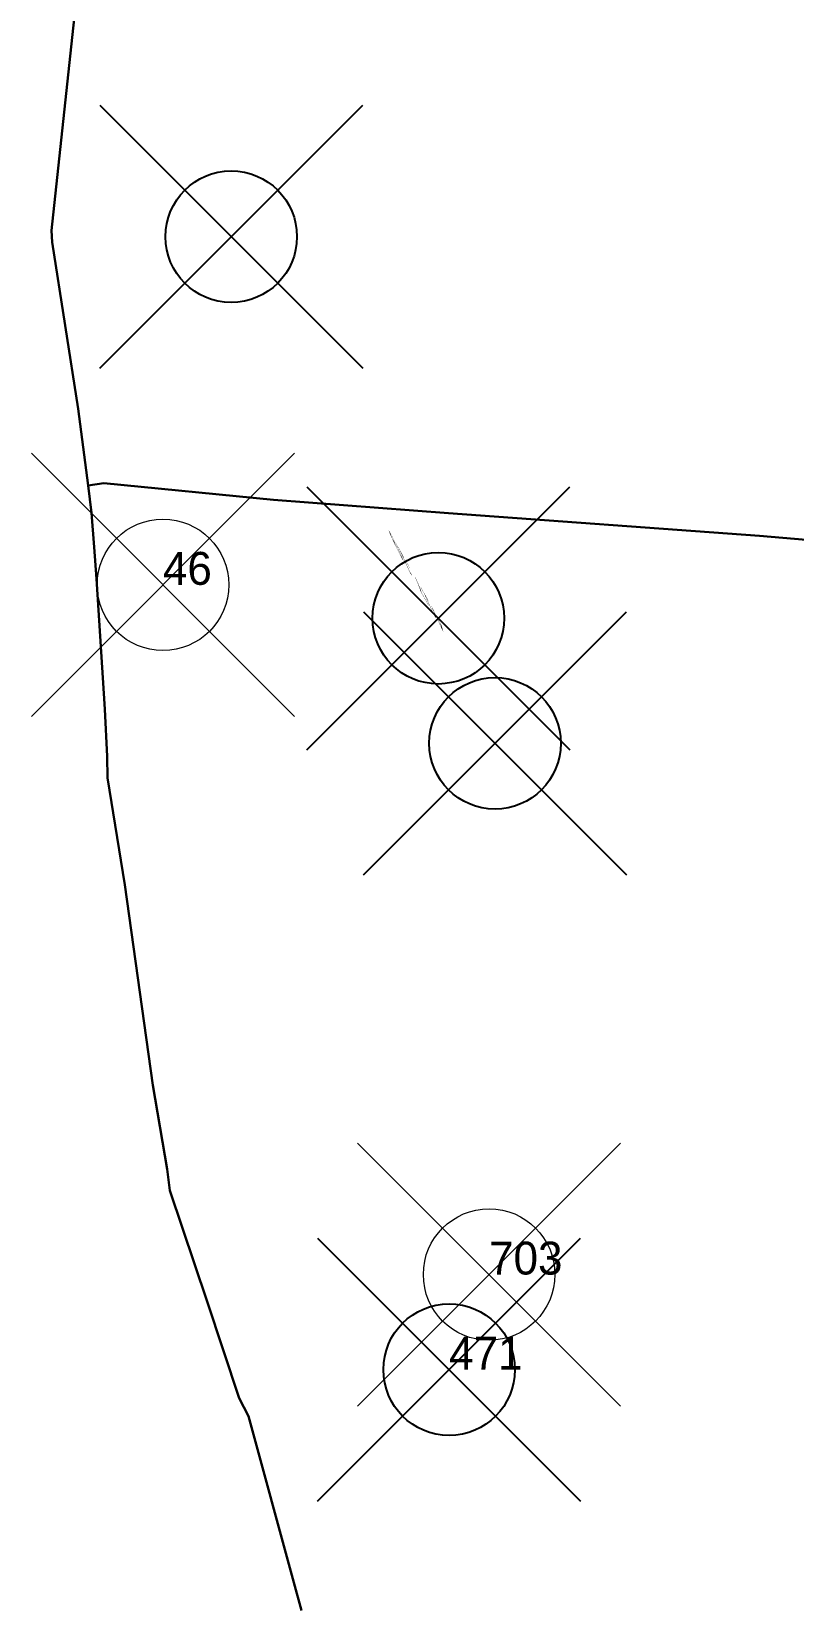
# Model space of a CAD drawing. Header units: millimetres. Extents: x -1419336 to 38707697, y -75591640 to 81.
# Drawn here: x 470.8 to 528.7, y -1048.1 to -928.4 of the extents above; entities that cross this region are included whole.
import ezdxf

# ---------------------------------------------------------------- set-up
doc = ezdxf.new("R2010")
doc.units = ezdxf.units.MM
doc.header["$PDMODE"] = 35
doc.header["$PDSIZE"] = 10
doc.linetypes.add('DASHED', pattern=[0.75, 0.5, -0.25])
for name, color, linetype, lineweight in [('Plane_Table_Station', 1, 'Continuous', 25), ('Poly_Survey_Bndry', 250, 'Continuous', 30), ('Text_Survey_No', 250, 'Continuous', 0)]:
    doc.layers.add(name, color=color, linetype=linetype, lineweight=lineweight)
doc.layers.add('Text_Chalta_No', color=1, linetype='Continuous', lineweight=0, true_color=0x0000ff)
doc.layers.add('Text_Dimension_No', color=1, linetype='Continuous')
doc.layers.add('Text_Survey_No_Old', color=5, linetype='Continuous')
doc.styles.get("Standard").update_dxf_attribs({"font": 'SakalBharati.ttf'})

msp = doc.modelspace()

# ---------------------------------------------------------------- linework, layer by layer
at = {"layer": 'Plane_Table_Station'}
for p in [(485.94, -944.05), (506, -982.57)]:
    msp.add_point(p, dxfattribs=at)
at = {"layer": 'Poly_Survey_Bndry'}
for points in [[(479.28, -900.34), (478.8, -900.92), (477.2, -907.59), (475.26, -915.68), (474.08, -926.77), (472.28, -943.58), (472.32, -944.46), (474.3, -957.13), (475.06, -962.96)], [(474.08, -926.77), (472.28, -943.58), (472.32, -944.46), (474.3, -957.13), (475.06, -962.96), (476.25, -962.8), (489.16, -964.05), (502.46, -965.06), (526.1, -966.8), (532.91, -967.37), (539.48, -968.37), (542.83, -968.81), (547.02, -968.81), (554.81, -969.35), (575.15, -971.47), (578.56, -972.04), (589.02, -973.4), (606.23, -975.45), (631.88, -978.46), (630.77, -940.85), (630.77, -940.32), (630.25, -911.1)], [(491.28, -1048.5), (490.7, -1046.37), (487.25, -1033.74), (486.55, -1032.37), (484.11, -1025.01), (481.27, -1016.56), (481.06, -1014.95), (479.99, -1008.55), (477.84, -993.33), (476.53, -985.19), (476.51, -983.58), (476.34, -979.98), (475.71, -970.06), (475.52, -967.66), (475.33, -965.05), (475.06, -962.96), (474.3, -957.13), (472.32, -944.46), (472.28, -943.58), (474.08, -926.77)], [(532.91, -967.37), (526.1, -966.8), (502.46, -965.06), (489.16, -964.05), (476.25, -962.8), (475.06, -962.96)], [(532.91, -967.37), (526.1, -966.8), (502.46, -965.06), (489.16, -964.05), (476.25, -962.8), (475.06, -962.96), (475.33, -965.05), (475.52, -967.66), (475.71, -970.06), (476.34, -979.98), (476.51, -983.58), (476.53, -985.19), (477.84, -993.33), (479.99, -1008.55), (481.06, -1014.95), (481.27, -1016.56), (484.11, -1025.01), (486.55, -1032.37), (487.25, -1033.74), (490.7, -1046.37), (491.28, -1048.5)], [(475.06, -962.96), (475.33, -965.05), (475.52, -967.66), (475.71, -970.06), (476.34, -979.98), (476.51, -983.58), (476.53, -985.19), (477.84, -993.33), (479.99, -1008.55), (481.06, -1014.95), (481.27, -1016.56), (484.11, -1025.01), (486.55, -1032.37), (487.25, -1033.74), (490.7, -1046.37), (491.28, -1048.5)]]:
    msp.add_lwpolyline(points, dxfattribs=at)
at = {"layer": 'Text_Chalta_No'}
msp.add_point((480.75, -970.52), dxfattribs=at)
at = {"layer": 'Text_Dimension_No'}
msp.add_point((501.69, -973.06), dxfattribs=at)
at = {"layer": 'Text_Survey_No'}
msp.add_point((505.55, -1022.96), dxfattribs=at)
at = {"layer": 'Text_Survey_No_Old'}
msp.add_point((502.51, -1030.19), dxfattribs=at)

# ---------------------------------------------------------------- texts
at = {"layer": 'Text_Chalta_No', "linetype": 'DASHED'}
msp.add_text('46', height=2.5, dxfattribs=at).set_placement((480.75, -970.52))
at = {"layer": 'Text_Dimension_No', "oblique": 275, "width": 11.473713}
msp.add_text('417.19', height=0.174, rotation=119.4385, dxfattribs=at).set_placement((501.69, -973.06))
at = {"layer": 'Text_Survey_No', "linetype": 'DASHED'}
msp.add_text('703', height=2.5, dxfattribs=at).set_placement((505.55, -1022.96))
at = {"layer": 'Text_Survey_No_Old', "linetype": 'DASHED'}
msp.add_text('471', height=2.5, dxfattribs=at).set_placement((502.51, -1030.19))

doc.saveas('drawing.dxf')
